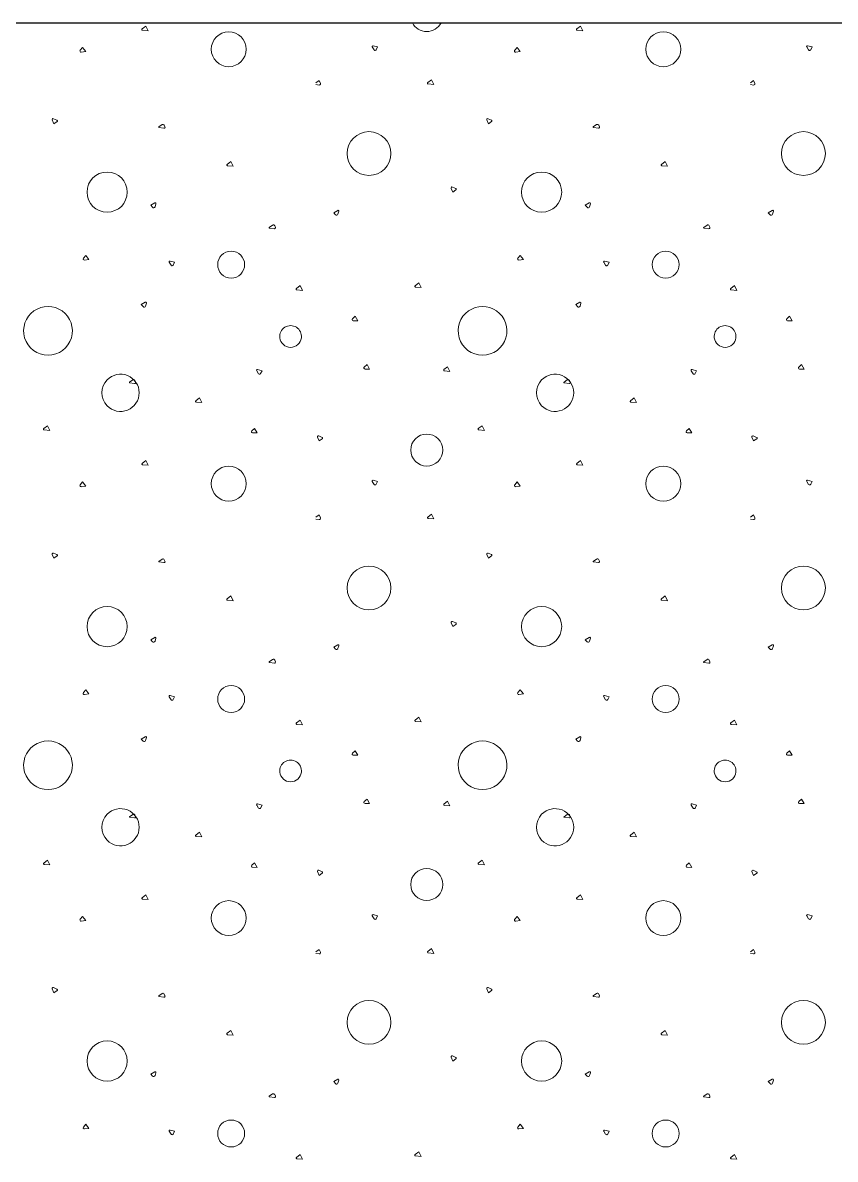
# Model space of a CAD drawing. Header units: millimetres. Extents: x 15 to 2176, y 3 to 641.
# Drawn here: x 242.67 to 272.59, y 46.22 to 88.07 of the extents above; entities that cross this region are included whole.
import ezdxf
from ezdxf.xclip import XClip

# ---------------------------------------------------------------- set-up
doc = ezdxf.new("R2010")
doc.units = ezdxf.units.MM
doc.header["$MEASUREMENT"] = 0
doc.header["$XCLIPFRAME"] = 0
doc.layers.add('A--------P-', color=7, linetype='Continuous')
doc.layers.add('A-01SF-----', color=7, linetype='Continuous')
doc.layers.add('A-L-10--EF-', color=4, linetype='Continuous', lineweight=0)

# ---------------------------------------------------------------- blocks, each defined once
blk = doc.blocks.new('*X1')
at = {"layer": 'A-L-10--EF-'}
for p, q in [((247.071, 87.847), (247.207, 87.953)), ((247.207, 87.953), (247.292, 87.778)), ((263.071, 87.847), (263.207, 87.953)), ((263.207, 87.953), (263.292, 87.778)), ((247.292, 87.778), (247.086, 87.796)), ((263.292, 87.778), (263.086, 87.796)), ((244.787, 87.058), (244.873, 87.162)), ((244.873, 87.162), (244.993, 87.009)), ((255.613, 87.072), (255.543, 87.182)), ((255.575, 87.225), (255.741, 87.181)), ((255.741, 87.181), (255.688, 87.076)), ((260.787, 87.058), (260.873, 87.162)), ((260.873, 87.162), (260.993, 87.009)), ((271.613, 87.072), (271.543, 87.182)), ((271.575, 87.225), (271.741, 87.181)), ((271.741, 87.181), (271.688, 87.076)), ((244.993, 87.009), (244.825, 86.988)), ((260.993, 87.009), (260.825, 86.988)), ((253.466, 85.862), (253.586, 85.947)), ((253.586, 85.947), (253.633, 85.839)), ((257.586, 85.869), (257.721, 85.974)), ((257.806, 85.8), (257.601, 85.818)), ((257.721, 85.974), (257.806, 85.8)), ((269.466, 85.862), (269.586, 85.947)), ((269.586, 85.947), (269.633, 85.839)), ((253.587, 85.779), (253.466, 85.795)), ((269.587, 85.779), (269.466, 85.795)), ((243.76, 84.492), (243.822, 84.351)), ((243.933, 84.484), (243.808, 84.539)), ((243.822, 84.351), (243.938, 84.435)), ((247.683, 84.236), (247.805, 84.322)), ((247.872, 84.189), (247.688, 84.214)), ((247.884, 84.299), (247.91, 84.239)), ((259.76, 84.492), (259.822, 84.351)), ((259.933, 84.484), (259.808, 84.539)), ((259.822, 84.351), (259.938, 84.435)), ((263.683, 84.236), (263.805, 84.322)), ((263.872, 84.189), (263.688, 84.214)), ((263.884, 84.299), (263.91, 84.239)), ((250.196, 82.857), (250.331, 82.962)), ((250.331, 82.962), (250.416, 82.788)), ((266.196, 82.857), (266.331, 82.962)), ((266.331, 82.962), (266.416, 82.788)), ((250.416, 82.788), (250.211, 82.805)), ((266.416, 82.788), (266.211, 82.805)), ((258.448, 81.974), (258.51, 81.834)), ((258.621, 81.967), (258.496, 82.022)), ((258.51, 81.834), (258.626, 81.917)), ((247.536, 81.438), (247.387, 81.352)), ((247.387, 81.352), (247.455, 81.277)), ((247.545, 81.297), (247.578, 81.404)), ((263.536, 81.438), (263.387, 81.352)), ((263.387, 81.352), (263.455, 81.277)), ((263.545, 81.297), (263.578, 81.404)), ((254.271, 81.163), (254.123, 81.077)), ((254.123, 81.077), (254.19, 81.002)), ((254.28, 81.022), (254.313, 81.129)), ((270.271, 81.163), (270.123, 81.077)), ((270.123, 81.077), (270.19, 81.002)), ((270.28, 81.022), (270.313, 81.129)), ((251.749, 80.536), (251.871, 80.621)), ((251.938, 80.489), (251.755, 80.514)), ((251.95, 80.599), (251.976, 80.539)), ((267.749, 80.536), (267.871, 80.621)), ((267.938, 80.489), (267.755, 80.514)), ((267.95, 80.599), (267.976, 80.539)), ((244.905, 79.402), (244.991, 79.506)), ((245.111, 79.353), (244.943, 79.332)), ((244.991, 79.506), (245.111, 79.353)), ((248.137, 79.141), (248.068, 79.251)), ((248.1, 79.294), (248.265, 79.25)), ((248.265, 79.25), (248.213, 79.145)), ((260.905, 79.402), (260.991, 79.506)), ((261.111, 79.353), (260.943, 79.332)), ((260.991, 79.506), (261.111, 79.353)), ((264.137, 79.141), (264.068, 79.251)), ((264.1, 79.294), (264.265, 79.25)), ((264.265, 79.25), (264.213, 79.145)), ((252.75, 78.286), (252.885, 78.391)), ((252.885, 78.391), (252.97, 78.216)), ((257.124, 78.39), (257.26, 78.495)), ((257.345, 78.321), (257.14, 78.338)), ((257.26, 78.495), (257.345, 78.321)), ((268.75, 78.286), (268.885, 78.391)), ((268.885, 78.391), (268.97, 78.216)), ((252.97, 78.216), (252.765, 78.234)), ((268.97, 78.216), (268.765, 78.234)), ((247.185, 77.779), (247.037, 77.693)), ((247.037, 77.693), (247.104, 77.618)), ((247.194, 77.638), (247.227, 77.746)), ((263.185, 77.779), (263.037, 77.693)), ((263.037, 77.693), (263.104, 77.618)), ((263.194, 77.638), (263.227, 77.746)), ((254.81, 77.175), (254.912, 77.264)), ((255.007, 77.095), (254.838, 77.099)), ((254.912, 77.264), (255.007, 77.095)), ((270.81, 77.175), (270.912, 77.264)), ((271.007, 77.095), (270.838, 77.099)), ((270.912, 77.264), (271.007, 77.095)), ((255.251, 75.394), (255.352, 75.483)), ((255.352, 75.483), (255.447, 75.314)), ((258.184, 75.3), (258.319, 75.405)), ((258.319, 75.405), (258.404, 75.231)), ((271.251, 75.394), (271.352, 75.483)), ((271.352, 75.483), (271.447, 75.314)), ((251.358, 75.149), (251.289, 75.258)), ((251.32, 75.302), (251.486, 75.258)), ((251.486, 75.258), (251.433, 75.153)), ((255.447, 75.314), (255.278, 75.319)), ((258.404, 75.231), (258.199, 75.249)), ((267.358, 75.149), (267.289, 75.258)), ((267.32, 75.302), (267.486, 75.258)), ((267.486, 75.258), (267.433, 75.153)), ((271.447, 75.314), (271.278, 75.319)), ((246.604, 74.834), (246.726, 74.92)), ((246.792, 74.787), (246.609, 74.812)), ((246.805, 74.897), (246.83, 74.837)), ((262.604, 74.834), (262.726, 74.92)), ((262.792, 74.787), (262.609, 74.812)), ((262.805, 74.897), (262.83, 74.837)), ((249.05, 74.155), (249.185, 74.261)), ((249.27, 74.086), (249.065, 74.104)), ((249.185, 74.261), (249.27, 74.086)), ((265.05, 74.155), (265.185, 74.261)), ((265.27, 74.086), (265.065, 74.104)), ((265.185, 74.261), (265.27, 74.086)), ((243.449, 73.127), (243.585, 73.232)), ((243.67, 73.058), (243.464, 73.075)), ((243.585, 73.232), (243.67, 73.058)), ((251.11, 73.045), (251.212, 73.134)), ((251.307, 72.965), (251.138, 72.969)), ((251.212, 73.134), (251.307, 72.965)), ((253.698, 72.804), (253.573, 72.859)), ((259.449, 73.127), (259.585, 73.232)), ((259.67, 73.058), (259.464, 73.075)), ((259.585, 73.232), (259.67, 73.058)), ((267.11, 73.045), (267.212, 73.134)), ((267.307, 72.965), (267.138, 72.969)), ((267.212, 73.134), (267.307, 72.965)), ((269.698, 72.804), (269.573, 72.859)), ((253.526, 72.811), (253.587, 72.671)), ((253.587, 72.671), (253.703, 72.754)), ((269.526, 72.811), (269.587, 72.671)), ((269.587, 72.671), (269.703, 72.754)), ((247.071, 71.847), (247.207, 71.953)), ((247.292, 71.778), (247.086, 71.796)), ((247.207, 71.953), (247.292, 71.778)), ((263.071, 71.847), (263.207, 71.953)), ((263.292, 71.778), (263.086, 71.796)), ((263.207, 71.953), (263.292, 71.778)), ((244.787, 71.058), (244.873, 71.162)), ((244.873, 71.162), (244.993, 71.009)), ((255.613, 71.072), (255.543, 71.182)), ((255.575, 71.225), (255.741, 71.181)), ((255.741, 71.181), (255.688, 71.076)), ((260.787, 71.058), (260.873, 71.162)), ((260.873, 71.162), (260.993, 71.009)), ((271.613, 71.072), (271.543, 71.182)), ((271.575, 71.225), (271.741, 71.181)), ((271.741, 71.181), (271.688, 71.076)), ((244.993, 71.009), (244.825, 70.988)), ((260.993, 71.009), (260.825, 70.988)), ((253.466, 69.862), (253.586, 69.947)), ((253.586, 69.947), (253.633, 69.839)), ((257.586, 69.869), (257.721, 69.974)), ((257.721, 69.974), (257.806, 69.8)), ((269.466, 69.862), (269.586, 69.947)), ((269.586, 69.947), (269.633, 69.839)), ((253.587, 69.779), (253.466, 69.795)), ((257.806, 69.8), (257.601, 69.818)), ((269.587, 69.779), (269.466, 69.795)), ((243.76, 68.492), (243.822, 68.351)), ((243.933, 68.484), (243.808, 68.539)), ((243.822, 68.351), (243.938, 68.435)), ((247.683, 68.236), (247.805, 68.322)), ((247.884, 68.299), (247.91, 68.239)), ((259.76, 68.492), (259.822, 68.351)), ((259.933, 68.484), (259.808, 68.539)), ((259.822, 68.351), (259.938, 68.435)), ((263.683, 68.236), (263.805, 68.322)), ((263.884, 68.299), (263.91, 68.239)), ((247.872, 68.189), (247.688, 68.214)), ((263.872, 68.189), (263.688, 68.214)), ((250.196, 66.857), (250.331, 66.962)), ((250.416, 66.788), (250.211, 66.805)), ((250.331, 66.962), (250.416, 66.788)), ((266.196, 66.857), (266.331, 66.962)), ((266.416, 66.788), (266.211, 66.805)), ((266.331, 66.962), (266.416, 66.788)), ((258.448, 65.974), (258.51, 65.834)), ((258.621, 65.967), (258.496, 66.022)), ((258.51, 65.834), (258.626, 65.917)), ((247.536, 65.438), (247.387, 65.352)), ((247.387, 65.352), (247.455, 65.277)), ((247.545, 65.297), (247.578, 65.404)), ((263.536, 65.438), (263.387, 65.352)), ((263.387, 65.352), (263.455, 65.277)), ((263.545, 65.297), (263.578, 65.404)), ((254.271, 65.163), (254.123, 65.077)), ((254.123, 65.077), (254.19, 65.002)), ((254.28, 65.022), (254.313, 65.129)), ((270.271, 65.163), (270.123, 65.077)), ((270.123, 65.077), (270.19, 65.002)), ((270.28, 65.022), (270.313, 65.129)), ((251.749, 64.536), (251.871, 64.621)), ((251.938, 64.489), (251.755, 64.514)), ((251.95, 64.599), (251.976, 64.539)), ((267.749, 64.536), (267.871, 64.621)), ((267.938, 64.489), (267.755, 64.514)), ((267.95, 64.599), (267.976, 64.539)), ((244.905, 63.402), (244.991, 63.506)), ((245.111, 63.353), (244.943, 63.332)), ((244.991, 63.506), (245.111, 63.353)), ((248.137, 63.141), (248.068, 63.251)), ((248.1, 63.294), (248.265, 63.25)), ((248.265, 63.25), (248.213, 63.145)), ((260.905, 63.402), (260.991, 63.506)), ((261.111, 63.353), (260.943, 63.332)), ((260.991, 63.506), (261.111, 63.353)), ((264.137, 63.141), (264.068, 63.251)), ((264.1, 63.294), (264.265, 63.25)), ((264.265, 63.25), (264.213, 63.145)), ((252.75, 62.286), (252.885, 62.391)), ((252.885, 62.391), (252.97, 62.216)), ((257.124, 62.39), (257.26, 62.495)), ((257.26, 62.495), (257.345, 62.321)), ((268.75, 62.286), (268.885, 62.391)), ((268.885, 62.391), (268.97, 62.216)), ((252.97, 62.216), (252.765, 62.234)), ((257.345, 62.321), (257.14, 62.338)), ((268.97, 62.216), (268.765, 62.234)), ((247.185, 61.779), (247.037, 61.693)), ((247.037, 61.693), (247.104, 61.618)), ((247.194, 61.638), (247.227, 61.746)), ((263.185, 61.779), (263.037, 61.693)), ((263.037, 61.693), (263.104, 61.618)), ((263.194, 61.638), (263.227, 61.746)), ((254.81, 61.175), (254.912, 61.264)), ((254.912, 61.264), (255.007, 61.095)), ((270.81, 61.175), (270.912, 61.264)), ((270.912, 61.264), (271.007, 61.095)), ((255.007, 61.095), (254.838, 61.099)), ((271.007, 61.095), (270.838, 61.099)), ((255.251, 59.394), (255.352, 59.483)), ((255.352, 59.483), (255.447, 59.314)), ((271.251, 59.394), (271.352, 59.483)), ((271.352, 59.483), (271.447, 59.314)), ((251.358, 59.149), (251.289, 59.258)), ((251.32, 59.302), (251.486, 59.258)), ((251.486, 59.258), (251.433, 59.153)), ((255.447, 59.314), (255.278, 59.319)), ((258.184, 59.3), (258.319, 59.405)), ((258.404, 59.231), (258.199, 59.249)), ((258.319, 59.405), (258.404, 59.231)), ((267.358, 59.149), (267.289, 59.258)), ((267.32, 59.302), (267.486, 59.258)), ((267.486, 59.258), (267.433, 59.153)), ((271.447, 59.314), (271.278, 59.319)), ((246.604, 58.834), (246.726, 58.92)), ((246.792, 58.787), (246.609, 58.812)), ((246.805, 58.897), (246.83, 58.837)), ((262.604, 58.834), (262.726, 58.92)), ((262.792, 58.787), (262.609, 58.812)), ((262.805, 58.897), (262.83, 58.837)), ((249.05, 58.155), (249.185, 58.261)), ((249.185, 58.261), (249.27, 58.086)), ((265.05, 58.155), (265.185, 58.261)), ((265.185, 58.261), (265.27, 58.086)), ((249.27, 58.086), (249.065, 58.104)), ((265.27, 58.086), (265.065, 58.104)), ((243.449, 57.127), (243.585, 57.232)), ((243.67, 57.058), (243.464, 57.075)), ((243.585, 57.232), (243.67, 57.058)), ((251.11, 57.045), (251.212, 57.134)), ((251.307, 56.965), (251.138, 56.969)), ((251.212, 57.134), (251.307, 56.965)), ((259.449, 57.127), (259.585, 57.232)), ((259.67, 57.058), (259.464, 57.075)), ((259.585, 57.232), (259.67, 57.058)), ((267.11, 57.045), (267.212, 57.134)), ((267.307, 56.965), (267.138, 56.969)), ((267.212, 57.134), (267.307, 56.965)), ((253.526, 56.811), (253.587, 56.671)), ((253.698, 56.804), (253.573, 56.859)), ((253.587, 56.671), (253.703, 56.754)), ((269.526, 56.811), (269.587, 56.671)), ((269.698, 56.804), (269.573, 56.859)), ((269.587, 56.671), (269.703, 56.754)), ((247.071, 55.847), (247.207, 55.953)), ((247.292, 55.778), (247.086, 55.796)), ((247.207, 55.953), (247.292, 55.778)), ((263.071, 55.847), (263.207, 55.953)), ((263.292, 55.778), (263.086, 55.796)), ((263.207, 55.953), (263.292, 55.778)), ((244.787, 55.058), (244.873, 55.162)), ((244.993, 55.009), (244.825, 54.988)), ((244.873, 55.162), (244.993, 55.009)), ((255.613, 55.072), (255.543, 55.182)), ((255.575, 55.225), (255.741, 55.181)), ((255.741, 55.181), (255.688, 55.076)), ((260.787, 55.058), (260.873, 55.162)), ((260.993, 55.009), (260.825, 54.988)), ((260.873, 55.162), (260.993, 55.009)), ((271.613, 55.072), (271.543, 55.182)), ((271.575, 55.225), (271.741, 55.181)), ((271.741, 55.181), (271.688, 55.076)), ((253.466, 53.862), (253.586, 53.947)), ((253.587, 53.779), (253.466, 53.795)), ((253.586, 53.947), (253.633, 53.839)), ((257.586, 53.869), (257.721, 53.974)), ((257.806, 53.8), (257.601, 53.818)), ((257.721, 53.974), (257.806, 53.8)), ((269.466, 53.862), (269.586, 53.947)), ((269.587, 53.779), (269.466, 53.795)), ((269.586, 53.947), (269.633, 53.839)), ((243.76, 52.492), (243.822, 52.351)), ((243.933, 52.484), (243.808, 52.539)), ((243.822, 52.351), (243.938, 52.435)), ((259.76, 52.492), (259.822, 52.351)), ((259.933, 52.484), (259.808, 52.539)), ((259.822, 52.351), (259.938, 52.435)), ((247.683, 52.236), (247.805, 52.322)), ((247.872, 52.189), (247.688, 52.214)), ((247.884, 52.299), (247.91, 52.239)), ((263.683, 52.236), (263.805, 52.322)), ((263.872, 52.189), (263.688, 52.214)), ((263.884, 52.299), (263.91, 52.239)), ((250.196, 50.857), (250.331, 50.962)), ((250.416, 50.788), (250.211, 50.805)), ((250.331, 50.962), (250.416, 50.788)), ((266.196, 50.857), (266.331, 50.962)), ((266.416, 50.788), (266.211, 50.805)), ((266.331, 50.962), (266.416, 50.788)), ((258.448, 49.974), (258.51, 49.834)), ((258.621, 49.967), (258.496, 50.022)), ((258.51, 49.834), (258.626, 49.917)), ((247.536, 49.438), (247.387, 49.352)), ((247.545, 49.297), (247.578, 49.404)), ((263.536, 49.438), (263.387, 49.352)), ((263.545, 49.297), (263.578, 49.404)), ((247.387, 49.352), (247.455, 49.277)), ((254.271, 49.163), (254.123, 49.077)), ((254.123, 49.077), (254.19, 49.002)), ((254.28, 49.022), (254.313, 49.129)), ((263.387, 49.352), (263.455, 49.277)), ((270.271, 49.163), (270.123, 49.077)), ((270.123, 49.077), (270.19, 49.002)), ((270.28, 49.022), (270.313, 49.129)), ((251.749, 48.536), (251.871, 48.621)), ((251.95, 48.599), (251.976, 48.539)), ((267.749, 48.536), (267.871, 48.621)), ((267.95, 48.599), (267.976, 48.539)), ((251.938, 48.489), (251.755, 48.514)), ((267.938, 48.489), (267.755, 48.514)), ((244.905, 47.402), (244.991, 47.506)), ((245.111, 47.353), (244.943, 47.332)), ((244.991, 47.506), (245.111, 47.353)), ((260.905, 47.402), (260.991, 47.506)), ((261.111, 47.353), (260.943, 47.332)), ((260.991, 47.506), (261.111, 47.353)), ((248.137, 47.141), (248.068, 47.251)), ((248.1, 47.294), (248.265, 47.25)), ((248.265, 47.25), (248.213, 47.145)), ((264.137, 47.141), (264.068, 47.251)), ((264.1, 47.294), (264.265, 47.25)), ((264.265, 47.25), (264.213, 47.145)), ((257.124, 46.39), (257.26, 46.495)), ((257.26, 46.495), (257.345, 46.321)), ((252.75, 46.286), (252.885, 46.391)), ((252.97, 46.216), (252.765, 46.234)), ((252.885, 46.391), (252.97, 46.216)), ((257.345, 46.321), (257.14, 46.338)), ((268.75, 46.286), (268.885, 46.391)), ((268.97, 46.216), (268.765, 46.234)), ((268.885, 46.391), (268.97, 46.216))]:
    blk.add_line(p, q, dxfattribs=at)
for centre, radius in [((250.259, 87.098), 0.643), ((266.259, 87.098), 0.643), ((255.42, 83.257), 0.807), ((271.42, 83.257), 0.807), ((250.347, 79.166), 0.496), ((266.347, 79.166), 0.496), ((257.549, 72.337), 0.59), ((250.259, 71.098), 0.643), ((266.259, 71.098), 0.643), ((255.42, 67.257), 0.807), ((271.42, 67.257), 0.807), ((250.347, 63.166), 0.496), ((266.347, 63.166), 0.496), ((257.549, 56.337), 0.59), ((250.259, 55.098), 0.643), ((266.259, 55.098), 0.643), ((255.42, 51.257), 0.807), ((271.42, 51.257), 0.807), ((250.347, 47.166), 0.496), ((266.347, 47.166), 0.496)]:
    blk.add_circle(centre, radius, dxfattribs=at)
for centre, radius, start, end in [((257.549, 88.337), 0.59, 206.4527, 333.5473), ((247.089, 87.825), 0.0288, 127.9022, 265.0768), ((263.089, 87.825), 0.0288, 127.9022, 265.0768), ((255.568, 87.197), 0.0288, 75.2067, 212.3813), ((255.649, 87.095), 0.0432, 212.3813, 333.2854), ((271.568, 87.197), 0.0288, 75.2067, 212.3813), ((271.649, 87.095), 0.0432, 212.3813, 333.2854), ((244.82, 87.03), 0.0432, 140.1139, 277.2885), ((260.82, 87.03), 0.0432, 140.1139, 277.2885), ((253.593, 85.822), 0.0432, 262.2885, 23.1926), ((257.603, 85.846), 0.0288, 127.9022, 265.0768), ((269.593, 85.822), 0.0432, 262.2885, 23.1926), ((243.793, 84.506), 0.036, 66.4475, 203.6221), ((243.922, 84.458), 0.0288, 305.5434, 66.4475), ((247.69, 84.226), 0.012, 125.1139, 262.2885), ((247.835, 84.278), 0.0528, 23.1926, 125.1139), ((247.876, 84.225), 0.036, 262.2885, 23.1926), ((259.793, 84.506), 0.036, 66.4475, 203.6221), ((259.922, 84.458), 0.0288, 305.5434, 66.4475), ((263.69, 84.226), 0.012, 125.1139, 262.2885), ((263.835, 84.278), 0.0528, 23.1926, 125.1139), ((263.876, 84.225), 0.036, 262.2885, 23.1926), ((245.78, 81.835), 0.74, 90, 270), ((245.78, 81.835), 0.74, 270, 90), ((250.214, 82.834), 0.0288, 127.9022, 265.0768), ((261.78, 81.835), 0.74, 90, 270), ((261.78, 81.835), 0.74, 270, 90), ((266.214, 82.834), 0.0288, 127.9022, 265.0768), ((258.481, 81.989), 0.036, 66.4475, 203.6221), ((258.609, 81.941), 0.0288, 305.5434, 66.4475), ((247.494, 81.312), 0.0528, 221.9213, 342.8254), ((247.55, 81.413), 0.0288, 342.8254, 120), ((263.494, 81.312), 0.0528, 221.9213, 342.8254), ((263.55, 81.413), 0.0288, 342.8254, 120), ((254.23, 81.037), 0.0528, 221.9213, 342.8254), ((254.286, 81.138), 0.0288, 342.8254, 120), ((270.23, 81.037), 0.0528, 221.9213, 342.8254), ((270.286, 81.138), 0.0288, 342.8254, 120), ((251.756, 80.526), 0.012, 125.1139, 262.2885), ((251.902, 80.578), 0.0528, 23.1926, 125.1139), ((251.943, 80.525), 0.036, 262.2885, 23.1926), ((267.756, 80.526), 0.012, 125.1139, 262.2885), ((267.902, 80.578), 0.0528, 23.1926, 125.1139), ((267.943, 80.525), 0.036, 262.2885, 23.1926), ((244.938, 79.375), 0.0432, 140.1139, 277.2885), ((248.092, 79.266), 0.0288, 75.2067, 212.3813), ((248.174, 79.164), 0.0432, 212.3813, 333.2854), ((260.938, 79.375), 0.0432, 140.1139, 277.2885), ((264.092, 79.266), 0.0288, 75.2067, 212.3813), ((264.174, 79.164), 0.0432, 212.3813, 333.2854), ((252.767, 78.263), 0.0288, 127.9022, 265.0768), ((257.142, 78.367), 0.0288, 127.9022, 265.0768), ((268.767, 78.263), 0.0288, 127.9022, 265.0768), ((243.603, 76.727), 0.897, 343.6089, 196.3911), ((247.144, 77.654), 0.0528, 221.9213, 342.8254), ((247.2, 77.754), 0.0288, 342.8254, 120), ((259.603, 76.727), 0.897, 343.6089, 196.3911), ((263.144, 77.654), 0.0528, 221.9213, 342.8254), ((263.2, 77.754), 0.0288, 342.8254, 120), ((254.839, 77.143), 0.0432, 131.2386, 268.4132), ((270.839, 77.143), 0.0432, 131.2386, 268.4132), ((252.536, 76.518), 0.4, 353.7067, 186.2933), ((268.536, 76.518), 0.4, 353.7067, 186.2933), ((243.603, 76.727), 0.897, 196.3911, 343.6089), ((252.536, 76.518), 0.4, 186.2933, 353.7067), ((259.603, 76.727), 0.897, 196.3911, 343.6089), ((268.536, 76.518), 0.4, 186.2933, 353.7067), ((255.279, 75.362), 0.0432, 131.2386, 268.4132), ((271.279, 75.362), 0.0432, 131.2386, 268.4132), ((246.274, 74.445), 0.686, 223.8713, 136.1287), ((246.756, 74.876), 0.0528, 23.1926, 125.1139), ((251.313, 75.274), 0.0288, 75.2067, 212.3813), ((251.395, 75.172), 0.0432, 212.3813, 333.2854), ((258.201, 75.277), 0.0288, 127.9022, 265.0768), ((262.274, 74.445), 0.686, 223.8713, 136.1287), ((262.756, 74.876), 0.0528, 23.1926, 125.1139), ((267.313, 75.274), 0.0288, 75.2067, 212.3813), ((267.395, 75.172), 0.0432, 212.3813, 333.2854), ((246.274, 74.445), 0.686, 136.1287, 223.8713), ((246.611, 74.824), 0.012, 125.1139, 262.2885), ((246.797, 74.823), 0.036, 262.2885, 23.1926), ((262.274, 74.445), 0.686, 136.1287, 223.8713), ((262.611, 74.824), 0.012, 125.1139, 262.2885), ((262.797, 74.823), 0.036, 262.2885, 23.1926), ((249.067, 74.133), 0.0288, 127.9022, 265.0768), ((265.067, 74.133), 0.0288, 127.9022, 265.0768), ((243.467, 73.104), 0.0288, 127.9022, 265.0768), ((251.139, 73.013), 0.0432, 131.2386, 268.4132), ((253.559, 72.826), 0.036, 66.4475, 203.6221), ((259.467, 73.104), 0.0288, 127.9022, 265.0768), ((267.139, 73.013), 0.0432, 131.2386, 268.4132), ((269.559, 72.826), 0.036, 66.4475, 203.6221), ((253.687, 72.778), 0.0288, 305.5434, 66.4475), ((269.687, 72.778), 0.0288, 305.5434, 66.4475), ((247.089, 71.825), 0.0288, 127.9022, 265.0768), ((263.089, 71.825), 0.0288, 127.9022, 265.0768), ((255.568, 71.197), 0.0288, 75.2067, 212.3813), ((271.568, 71.197), 0.0288, 75.2067, 212.3813), ((244.82, 71.03), 0.0432, 140.1139, 277.2885), ((255.649, 71.095), 0.0432, 212.3813, 333.2854), ((260.82, 71.03), 0.0432, 140.1139, 277.2885), ((271.649, 71.095), 0.0432, 212.3813, 333.2854), ((253.593, 69.822), 0.0432, 262.2885, 23.1926), ((257.603, 69.846), 0.0288, 127.9022, 265.0768), ((269.593, 69.822), 0.0432, 262.2885, 23.1926), ((243.793, 68.506), 0.036, 66.4475, 203.6221), ((243.922, 68.458), 0.0288, 305.5434, 66.4475), ((247.69, 68.226), 0.012, 125.1139, 262.2885), ((247.835, 68.278), 0.0528, 23.1926, 125.1139), ((247.876, 68.225), 0.036, 262.2885, 23.1926), ((259.793, 68.506), 0.036, 66.4475, 203.6221), ((259.922, 68.458), 0.0288, 305.5434, 66.4475), ((263.69, 68.226), 0.012, 125.1139, 262.2885), ((263.835, 68.278), 0.0528, 23.1926, 125.1139), ((263.876, 68.225), 0.036, 262.2885, 23.1926), ((245.78, 65.835), 0.74, 90, 270), ((245.78, 65.835), 0.74, 270, 90), ((250.214, 66.834), 0.0288, 127.9022, 265.0768), ((261.78, 65.835), 0.74, 90, 270), ((261.78, 65.835), 0.74, 270, 90), ((266.214, 66.834), 0.0288, 127.9022, 265.0768), ((258.481, 65.989), 0.036, 66.4475, 203.6221), ((258.609, 65.941), 0.0288, 305.5434, 66.4475), ((247.55, 65.413), 0.0288, 342.8254, 120), ((263.55, 65.413), 0.0288, 342.8254, 120), ((247.494, 65.312), 0.0528, 221.9213, 342.8254), ((254.23, 65.037), 0.0528, 221.9213, 342.8254), ((254.286, 65.138), 0.0288, 342.8254, 120), ((263.494, 65.312), 0.0528, 221.9213, 342.8254), ((270.23, 65.037), 0.0528, 221.9213, 342.8254), ((270.286, 65.138), 0.0288, 342.8254, 120), ((251.756, 64.526), 0.012, 125.1139, 262.2885), ((251.902, 64.578), 0.0528, 23.1926, 125.1139), ((251.943, 64.525), 0.036, 262.2885, 23.1926), ((267.756, 64.526), 0.012, 125.1139, 262.2885), ((267.902, 64.578), 0.0528, 23.1926, 125.1139), ((267.943, 64.525), 0.036, 262.2885, 23.1926), ((244.938, 63.375), 0.0432, 140.1139, 277.2885), ((248.092, 63.266), 0.0288, 75.2067, 212.3813), ((260.938, 63.375), 0.0432, 140.1139, 277.2885), ((264.092, 63.266), 0.0288, 75.2067, 212.3813), ((248.174, 63.164), 0.0432, 212.3813, 333.2854), ((264.174, 63.164), 0.0432, 212.3813, 333.2854), ((257.142, 62.367), 0.0288, 127.9022, 265.0768), ((252.767, 62.263), 0.0288, 127.9022, 265.0768), ((268.767, 62.263), 0.0288, 127.9022, 265.0768), ((243.603, 60.727), 0.897, 343.6089, 196.3911), ((247.144, 61.654), 0.0528, 221.9213, 342.8254), ((247.2, 61.754), 0.0288, 342.8254, 120), ((259.603, 60.727), 0.897, 343.6089, 196.3911), ((263.144, 61.654), 0.0528, 221.9213, 342.8254), ((263.2, 61.754), 0.0288, 342.8254, 120), ((254.839, 61.143), 0.0432, 131.2386, 268.4132), ((270.839, 61.143), 0.0432, 131.2386, 268.4132), ((252.536, 60.518), 0.4, 353.7067, 186.2933), ((268.536, 60.518), 0.4, 353.7067, 186.2933), ((243.603, 60.727), 0.897, 196.3911, 343.6089), ((252.536, 60.518), 0.4, 186.2933, 353.7067), ((259.603, 60.727), 0.897, 196.3911, 343.6089), ((268.536, 60.518), 0.4, 186.2933, 353.7067), ((246.274, 58.445), 0.686, 223.8713, 136.1287), ((251.313, 59.274), 0.0288, 75.2067, 212.3813), ((251.395, 59.172), 0.0432, 212.3813, 333.2854), ((255.279, 59.362), 0.0432, 131.2386, 268.4132), ((258.201, 59.277), 0.0288, 127.9022, 265.0768), ((262.274, 58.445), 0.686, 223.8713, 136.1287), ((267.313, 59.274), 0.0288, 75.2067, 212.3813), ((267.395, 59.172), 0.0432, 212.3813, 333.2854), ((271.279, 59.362), 0.0432, 131.2386, 268.4132), ((246.274, 58.445), 0.686, 136.1287, 223.8713), ((246.611, 58.824), 0.012, 125.1139, 262.2885), ((246.756, 58.876), 0.0528, 23.1926, 125.1139), ((246.797, 58.823), 0.036, 262.2885, 23.1926), ((262.274, 58.445), 0.686, 136.1287, 223.8713), ((262.611, 58.824), 0.012, 125.1139, 262.2885), ((262.756, 58.876), 0.0528, 23.1926, 125.1139), ((262.797, 58.823), 0.036, 262.2885, 23.1926), ((249.067, 58.133), 0.0288, 127.9022, 265.0768), ((265.067, 58.133), 0.0288, 127.9022, 265.0768), ((243.467, 57.104), 0.0288, 127.9022, 265.0768), ((251.139, 57.013), 0.0432, 131.2386, 268.4132), ((259.467, 57.104), 0.0288, 127.9022, 265.0768), ((267.139, 57.013), 0.0432, 131.2386, 268.4132), ((253.559, 56.826), 0.036, 66.4475, 203.6221), ((253.687, 56.778), 0.0288, 305.5434, 66.4475), ((269.559, 56.826), 0.036, 66.4475, 203.6221), ((269.687, 56.778), 0.0288, 305.5434, 66.4475), ((247.089, 55.825), 0.0288, 127.9022, 265.0768), ((263.089, 55.825), 0.0288, 127.9022, 265.0768), ((244.82, 55.03), 0.0432, 140.1139, 277.2885), ((255.568, 55.197), 0.0288, 75.2067, 212.3813), ((255.649, 55.095), 0.0432, 212.3813, 333.2854), ((260.82, 55.03), 0.0432, 140.1139, 277.2885), ((271.568, 55.197), 0.0288, 75.2067, 212.3813), ((271.649, 55.095), 0.0432, 212.3813, 333.2854), ((253.593, 53.822), 0.0432, 262.2885, 23.1926), ((257.603, 53.846), 0.0288, 127.9022, 265.0768), ((269.593, 53.822), 0.0432, 262.2885, 23.1926), ((243.793, 52.506), 0.036, 66.4475, 203.6221), ((243.922, 52.458), 0.0288, 305.5434, 66.4475), ((247.835, 52.278), 0.0528, 23.1926, 125.1139), ((259.793, 52.506), 0.036, 66.4475, 203.6221), ((259.922, 52.458), 0.0288, 305.5434, 66.4475), ((263.835, 52.278), 0.0528, 23.1926, 125.1139), ((247.69, 52.226), 0.012, 125.1139, 262.2885), ((247.876, 52.225), 0.036, 262.2885, 23.1926), ((263.69, 52.226), 0.012, 125.1139, 262.2885), ((263.876, 52.225), 0.036, 262.2885, 23.1926), ((250.214, 50.834), 0.0288, 127.9022, 265.0768), ((266.214, 50.834), 0.0288, 127.9022, 265.0768), ((245.78, 49.835), 0.74, 90, 270), ((245.78, 49.835), 0.74, 270, 90), ((261.78, 49.835), 0.74, 90, 270), ((261.78, 49.835), 0.74, 270, 90), ((258.481, 49.989), 0.036, 66.4475, 203.6221), ((258.609, 49.941), 0.0288, 305.5434, 66.4475), ((247.55, 49.413), 0.0288, 342.8254, 120), ((263.55, 49.413), 0.0288, 342.8254, 120), ((247.494, 49.312), 0.0528, 221.9213, 342.8254), ((254.23, 49.037), 0.0528, 221.9213, 342.8254), ((254.286, 49.138), 0.0288, 342.8254, 120), ((263.494, 49.312), 0.0528, 221.9213, 342.8254), ((270.23, 49.037), 0.0528, 221.9213, 342.8254), ((270.286, 49.138), 0.0288, 342.8254, 120), ((251.902, 48.578), 0.0528, 23.1926, 125.1139), ((267.902, 48.578), 0.0528, 23.1926, 125.1139), ((251.756, 48.526), 0.012, 125.1139, 262.2885), ((251.943, 48.525), 0.036, 262.2885, 23.1926), ((267.756, 48.526), 0.012, 125.1139, 262.2885), ((267.943, 48.525), 0.036, 262.2885, 23.1926), ((244.938, 47.375), 0.0432, 140.1139, 277.2885), ((260.938, 47.375), 0.0432, 140.1139, 277.2885), ((248.092, 47.266), 0.0288, 75.2067, 212.3813), ((248.174, 47.164), 0.0432, 212.3813, 333.2854), ((264.092, 47.266), 0.0288, 75.2067, 212.3813), ((264.174, 47.164), 0.0432, 212.3813, 333.2854), ((252.767, 46.263), 0.0288, 127.9022, 265.0768), ((257.142, 46.367), 0.0288, 127.9022, 265.0768), ((268.767, 46.263), 0.0288, 127.9022, 265.0768)]:
    blk.add_arc(centre, radius, start, end, dxfattribs=at)
blk = doc.blocks.new('Drawing_1_1', base_point=(268.282, 329.559))
at = {"layer": 'A-01SF-----'}
blk.add_line((157.38, 88.074), (309.921, 88.074), dxfattribs=at)
at = {"layer": 'A-L-10--EF-'}
blk.add_line((218.801, 88.074), (309.921, 88.074), dxfattribs=at)
blk.add_blockref('*X1', (0, 0))

msp = doc.modelspace()

# ---------------------------------------------------------------- block references
at = {"layer": 'A--------P-'}
ref = msp.add_blockref('Drawing_1_1', (268.282, 329.559), dxfattribs=at)
XClip(ref).set_block_clipping_path([(14.9798483411, 18.4741086751), (521.5845035658, 640.6436337123)])

doc.saveas('drawing.dxf')
